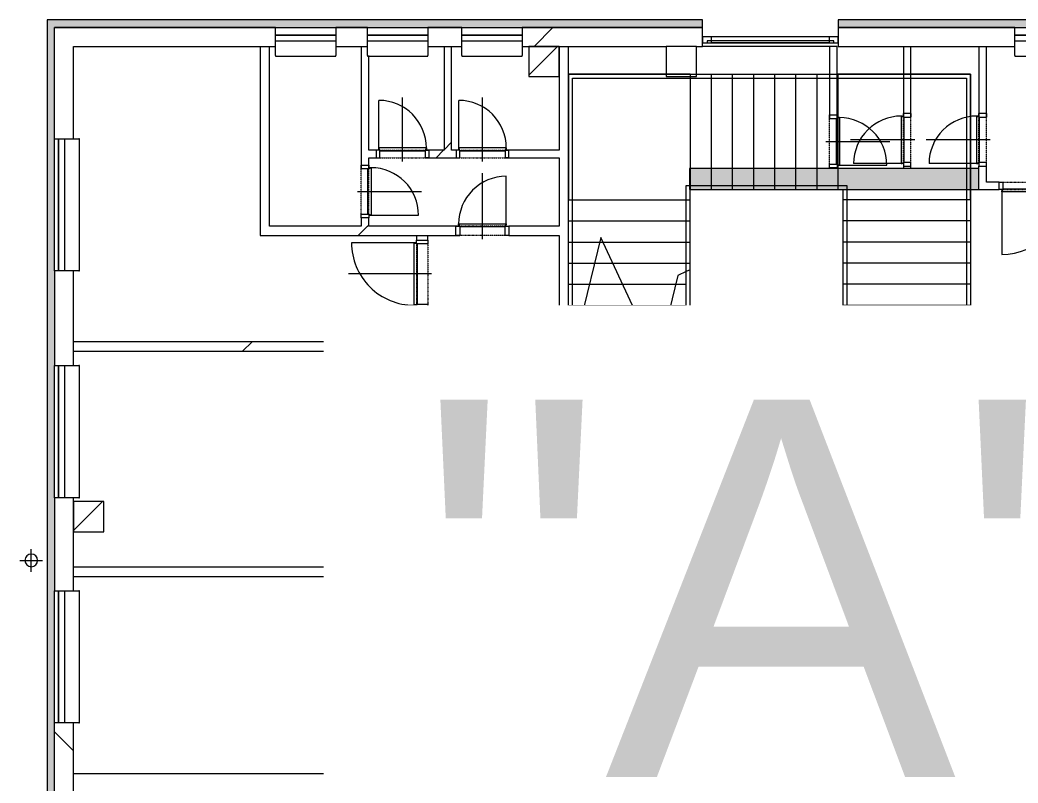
# Model space of a CAD drawing. Header units: millimetres. Extents: x -17526 to 472153, y -45352 to 20466.
# Drawn here: x 10052 to 23287, y -1205 to 8910 of the extents above; entities that cross this region are included whole.
import ezdxf

# ---------------------------------------------------------------- set-up
doc = ezdxf.new("R2010")
doc.units = ezdxf.units.MM
doc.linetypes.add('Čerchovaná se dvěma tečkami', pattern=[2.59, 1, -0.53, 0, -0.53, 0, -0.53])
for name, color, linetype, lineweight in [('A-DOOR', 31, 'Continuous', 9), ('A-DOOR-FRAM', 31, 'Continuous', 9), ('A-FLOR', 192, 'Continuous', 9), ('A-FLOR-HRAL', 11, 'Continuous', 9), ('A-GENM', 13, 'Continuous', 9), ('A-GLAZ', 151, 'Continuous', 9), ('A-GLAZ-CURT', 52, 'Continuous', 9), ('A-GLAZ-CWMG', 51, 'Continuous', 9), ('A-WALL', 113, 'Continuous', 9), ('A-WALL-PATT', 111, 'Continuous', 9), ('G-ANNO-TEXT', 231, 'Continuous', 9), ('P-PIPE', 3, 'Continuous', 9), ('P-PIPE-CNTR', 3, 'Continuous', 9), ('S-COLS', 52, 'Continuous', 9), ('S-STRS', 31, 'Continuous', 9), ('S-STRS-MBND', 31, 'Continuous', 9)]:
    doc.layers.add(name, color=color, linetype=linetype, lineweight=lineweight)
doc.styles.add('Arial', font='arial.ttf', dxfattribs={"height": 5000})
pattern_1 = [(45, (0, 0), (-4242.6, 4242.6), [])]
pattern_2 = [(45, (0, 0), (-7184, 7184), []), (45, (2874, 0), (-7184, 7184), []), (45, (8621, 0), (-4310.5, 10058), [4064, -2032, 67, -1965])]
pattern_3 = [(45, (0, 0), (-7184.2, 7184.2), []), (45, (2874, -3e-12), (-7184.2, 7184.2), []), (45, (8621, -8e-12), (-4310.5, 10058), [4064, -2032, 67, -1965])]
pattern_4 = [(45, (0, 0), (-7184, 7184), []), (45, (2874, -3e-12), (-7184, 7184), []), (45, (8621, -7e-12), (-4310.5, 10058), [4064, -2032, 67, -1965])]

# ---------------------------------------------------------------- blocks, each defined once
blk = doc.blocks.new('OKNO_2k_ - OKNO_2k_1750 x 1750-1963716-Mapka _ závislý 3')
at = {"layer": 'A-GLAZ'}
for p, q in [((-875, 126), (875, 126)), ((-875, 75), (-875, 126)), ((875, 75), (-875, 75)), ((-875, 75), (875, 75)), ((-875, -5), (-875, 75)), ((875, 126), (875, 75)), ((875, 75), (875, -5)), ((875, -5), (-875, -5))]:
    blk.add_line(p, q, dxfattribs=at)
blk = doc.blocks.new('OKNO_1k - OKNO_1k_800x900-2034290-Mapka _ závislý 3')
at = {"layer": 'A-GLAZ'}
for p, q in [((-400, 126), (400, 126)), ((-400, 25), (-400, 126)), ((400, 25), (-400, 25)), ((-400, 25), (400, 25)), ((-400, -55), (-400, 25)), ((400, 126), (400, 25)), ((400, 25), (400, -55)), ((400, -55), (-400, -55))]:
    blk.add_line(p, q, dxfattribs=at)
blk = doc.blocks.new('parapet s nosem_vnitní - parapet s nosem_vnitní-1280353-Mapka _ závislý 3')
at = {"layer": 'A-GENM'}
for p, q in [((-400, -190), (-400, 0)), ((400, 0), (400, -190)), ((-400, -190), (-400, -200)), ((-400, -200), (400, -200)), ((-400, -200), (400, -200)), ((400, -200), (400, -190))]:
    blk.add_line(p, q, dxfattribs=at)
blk = doc.blocks.new('OKNO_1k - OKNO_1k_800x900-2034288-Mapka _ závislý 3')
at = {"layer": 'A-GLAZ'}
for p, q in [((-400, 126), (400, 126)), ((-400, 25), (-400, 126)), ((400, 25), (-400, 25)), ((-400, 25), (400, 25)), ((-400, -55), (-400, 25)), ((400, 126), (400, 25)), ((400, 25), (400, -55)), ((400, -55), (-400, -55))]:
    blk.add_line(p, q, dxfattribs=at)
blk = doc.blocks.new('OKNO_1k - OKNO_1k_800x900-2034289-Mapka _ závislý 3')
at = {"layer": 'A-GLAZ'}
for p, q in [((-400, 126), (400, 126)), ((-400, 25), (-400, 126)), ((400, 25), (-400, 25)), ((-400, 25), (400, 25)), ((-400, -55), (-400, 25)), ((400, 126), (400, 25)), ((400, 25), (400, -55)), ((400, -55), (-400, -55))]:
    blk.add_line(p, q, dxfattribs=at)
blk = doc.blocks.new('Betonový čtvercový sloup - 400 x 400-1924024-Mapka _ závislý 3')
at = {"layer": 'S-COLS'}
h = blk.add_hatch(dxfattribs=at)
h.set_pattern_fill('FP_70', color=256, style=0, pattern_type=2)
h.set_pattern_definition([(45, (-22985, -2326), (-7184, 7184), []), (45, (-20112, -2326), (-7184, 7184), []), (45, (-14364, -2326), (-4310.5, 10058), [4064, -2032, 67, -1965])])
h.paths.add_polyline_path([(-200, -200), (200, -200), (200, 200), (-200, 200)])
for p, q in [((200, 200), (-200, 200)), ((-200, 200), (-200, -200)), ((200, -200), (200, 200)), ((-200, -200), (200, -200))]:
    blk.add_line(p, q, dxfattribs=at)
blk = doc.blocks.new('Betonový čtvercový sloup - 400 x 400-V66-Mapka _ závislý 3')
at = {"layer": 'S-COLS'}
h = blk.add_hatch(dxfattribs=at)
h.set_pattern_fill('FP_71', color=256, style=0, pattern_type=2)
h.set_pattern_definition([(45, (-16971, -2366), (-7184, 7184), []), (45, (-14098, -2366), (-7184, 7184), []), (45, (-8350, -2366), (-4311, 10058), [4064, -2032, 67, -1965])])
h.paths.add_polyline_path([(-200, -200), (200, -200), (200, 200), (-200, 200)])
for p, q in [((200, 200), (-200, 200)), ((-200, 200), (-200, -200)), ((200, -200), (200, 200)), ((-200, -200), (200, -200))]:
    blk.add_line(p, q, dxfattribs=at)
blk = doc.blocks.new('DPS_panel_plný - DPS_panel_plný-1380643-Mapka _ závislý 3')
at = {"layer": 'A-GLAZ-CURT'}
for p, q in [((840, 28), (-840, 28)), ((-840, 28), (-840, 0)), ((-840, 0), (840, 0)), ((840, 0), (840, 28))]:
    blk.add_line(p, q, dxfattribs=at)
blk = doc.blocks.new('Rectangular Mullion - Rectangular Mullion-Loc wall 49 Bottom 120mm 02-1380641-Mapka _ závislý 3')
at = {"layer": 'A-GLAZ-CWMG'}
for p, q in [((20783, 8685), (19223, 8685)), ((20783, 8605), (19223, 8605))]:
    blk.add_line(p, q, dxfattribs=at)
blk = doc.blocks.new('Rectangular Mullion - Rectangular Mullion-Loc wall 49 Bottom 120mm 02-1380644-Mapka _ závislý 3')
at = {"layer": 'A-GLAZ-CWMG'}
for p, q in [((-120, -79), (-120, 1)), ((-120, 1), (0, 1)), ((0, 1), (0, -79)), ((0, -79), (-120, -79))]:
    blk.add_line(p, q, dxfattribs=at)
blk = doc.blocks.new('Rectangular Mullion - Rectangular Mullion-Loc wall 49 Bottom 120mm 02-1380654-Mapka _ závislý 3')
at = {"layer": 'A-GLAZ-CWMG'}
for p, q in [((0, 1), (-120, 1)), ((-120, 1), (-120, -79)), ((0, -79), (0, 1)), ((-120, -79), (0, -79))]:
    blk.add_line(p, q, dxfattribs=at)
blk = doc.blocks.new('parapet s nosem_vnitní - parapet s nosem_vnitní-1501804-Mapka _ závislý 3')
at = {"layer": 'A-GENM'}
for p, q in [((-875, -190), (-875, 0)), ((875, 0), (875, -190)), ((-875, -190), (-875, -200)), ((-875, -200), (875, -200)), ((-875, -200), (875, -200)), ((875, -200), (875, -190))]:
    blk.add_line(p, q, dxfattribs=at)
blk = doc.blocks.new('DVERE_1k_oblozka - DD03_01_600x1970_koupelna-1549500-Mapka _ závislý 3')
at = {"layer": 'A-DOOR'}
for p, q in [((-315, 47), (-315, 707)), ((0, -103), (0, 747)), ((-300, 47), (-350, 47)), ((-350, 47), (-350, -53)), ((315, 77), (-315, 77)), ((-315, 77), (-315, 62)), ((-315, 62), (-300, 62)), ((-300, -53), (-300, 47)), ((-300, 37), (300, 37)), ((205, 77), (-205, 77)), ((300, 62), (315, 62)), ((350, 47), (300, 47)), ((300, 47), (300, -53)), ((315, 62), (315, 77)), ((315, 77), (315, 47)), ((350, -53), (350, 47)), ((-350, -53), (-300, -53)), ((300, -53), (350, -53))]:
    blk.add_line(p, q, dxfattribs=at)
at = {"layer": 'A-DOOR', "linetype": 'Čerchovaná se dvěma tečkami'}
for p, q in [((-300, 47), (300, 47)), ((-300, -53), (300, -53))]:
    blk.add_line(p, q, dxfattribs=at)
at = {"layer": 'A-DOOR'}
blk.add_arc((-315, 77), 630, 360, 90, dxfattribs=at)
at = {"layer": 'A-DOOR-FRAM'}
for p, q in [((-300, 47), (-350, 47)), ((-300, -53), (-300, 47)), ((300, 47), (300, -53)), ((300, 47), (350, 47)), ((-350, -53), (-300, -53)), ((350, -53), (300, -53))]:
    blk.add_line(p, q, dxfattribs=at)
blk = doc.blocks.new('DVERE_1k_oblozka - DD03_01_600x1970_koupelna-1549499-Mapka _ závislý 3')
at = {"layer": 'A-DOOR'}
for p, q in [((-350, 53), (-300, 53)), ((-350, -47), (-350, 53)), ((-300, 53), (-300, -47)), ((0, 103), (0, -747)), ((300, 53), (350, 53)), ((300, -47), (300, 53)), ((350, 53), (350, -47)), ((-300, -47), (-350, -47)), ((-315, -47), (-315, -707)), ((-315, -62), (-300, -62)), ((-315, -77), (-315, -62)), ((315, -77), (-315, -77)), ((-300, -37), (300, -37)), ((205, -77), (-205, -77)), ((350, -47), (300, -47)), ((300, -62), (315, -62)), ((315, -77), (315, -47)), ((315, -62), (315, -77))]:
    blk.add_line(p, q, dxfattribs=at)
at = {"layer": 'A-DOOR', "linetype": 'Čerchovaná se dvěma tečkami'}
for p, q in [((-300, 53), (300, 53)), ((-300, -47), (300, -47))]:
    blk.add_line(p, q, dxfattribs=at)
at = {"layer": 'A-DOOR'}
blk.add_arc((-315, -77), 630, 270, 0, dxfattribs=at)
at = {"layer": 'A-DOOR-FRAM'}
for p, q in [((-350, 53), (-300, 53)), ((-300, 53), (-300, -47)), ((300, -47), (300, 53)), ((350, 53), (300, 53)), ((-300, -47), (-350, -47)), ((300, -47), (350, -47))]:
    blk.add_line(p, q, dxfattribs=at)
blk = doc.blocks.new('DVERE_1k_oblozka - DD03_01_800x1970_koupelna-1549492-Mapka _ závislý 3')
at = {"layer": 'A-DOOR'}
for p, q in [((-450, 53), (-400, 53)), ((-450, -47), (-450, 53)), ((-400, 53), (-400, -47)), ((0, 103), (0, -947)), ((400, 53), (450, 53)), ((400, -47), (400, 53)), ((450, 53), (450, -47)), ((-400, -47), (-450, -47)), ((-415, -47), (-415, -907)), ((-415, -62), (-400, -62)), ((-415, -77), (-415, -62)), ((415, -77), (-415, -77)), ((-400, -37), (400, -37)), ((305, -77), (-305, -77)), ((450, -47), (400, -47)), ((400, -62), (415, -62)), ((415, -77), (415, -47)), ((415, -62), (415, -77))]:
    blk.add_line(p, q, dxfattribs=at)
at = {"layer": 'A-DOOR', "linetype": 'Čerchovaná se dvěma tečkami'}
for p, q in [((-400, 53), (400, 53)), ((-400, -47), (400, -47))]:
    blk.add_line(p, q, dxfattribs=at)
at = {"layer": 'A-DOOR'}
blk.add_arc((-415, -77), 830, 270, 0, dxfattribs=at)
at = {"layer": 'A-DOOR-FRAM'}
for p, q in [((-450, 53), (-400, 53)), ((-400, 53), (-400, -47)), ((400, -47), (400, 53)), ((450, 53), (400, 53)), ((-400, -47), (-450, -47)), ((400, -47), (450, -47))]:
    blk.add_line(p, q, dxfattribs=at)
blk = doc.blocks.new('DVERE_1k_oblozka - DD03_01_800x1970_koupelna-1549494-Mapka _ závislý 3')
at = {"layer": 'A-DOOR'}
for p, q in [((-450, 78), (-400, 78)), ((-450, -72), (-450, 78)), ((-400, 78), (-400, -72)), ((0, 128), (0, -972)), ((400, 78), (450, 78)), ((400, -72), (400, 78)), ((450, 78), (450, -72)), ((-400, -72), (-450, -72)), ((-415, -72), (-415, -932)), ((-415, -87), (-400, -87)), ((-415, -102), (-415, -87)), ((415, -102), (-415, -102)), ((-400, -62), (400, -62)), ((305, -102), (-305, -102)), ((450, -72), (400, -72)), ((400, -87), (415, -87)), ((415, -102), (415, -72)), ((415, -87), (415, -102))]:
    blk.add_line(p, q, dxfattribs=at)
at = {"layer": 'A-DOOR', "linetype": 'Čerchovaná se dvěma tečkami'}
for p, q in [((-400, 78), (400, 78)), ((-400, -72), (400, -72))]:
    blk.add_line(p, q, dxfattribs=at)
at = {"layer": 'A-DOOR'}
blk.add_arc((-415, -102), 830, 270, 0, dxfattribs=at)
at = {"layer": 'A-DOOR-FRAM'}
for p, q in [((-450, 78), (-400, 78)), ((-400, 78), (-400, -72)), ((400, -72), (400, 78)), ((450, 78), (400, 78)), ((-400, -72), (-450, -72)), ((400, -72), (450, -72))]:
    blk.add_line(p, q, dxfattribs=at)
blk = doc.blocks.new('DVERE_1k_oblozka - DD03_01_600x1970_koupelna-1940558-Mapka _ závislý 3')
at = {"layer": 'A-DOOR'}
for p, q in [((-350, 65), (-300, 65)), ((-350, -60), (-350, 65)), ((-300, 65), (-300, -60)), ((0, 115), (0, -760)), ((300, 65), (350, 65)), ((300, -60), (300, 65)), ((350, 65), (350, -60)), ((-300, -60), (-350, -60)), ((-315, -60), (-315, -720)), ((-315, -75), (-300, -75)), ((-315, -90), (-315, -75)), ((315, -90), (-315, -90)), ((-300, -50), (300, -50)), ((205, -90), (-205, -90)), ((350, -60), (300, -60)), ((300, -75), (315, -75)), ((315, -90), (315, -60)), ((315, -75), (315, -90))]:
    blk.add_line(p, q, dxfattribs=at)
at = {"layer": 'A-DOOR', "linetype": 'Čerchovaná se dvěma tečkami'}
for p, q in [((-300, 65), (300, 65)), ((-300, -60), (300, -60))]:
    blk.add_line(p, q, dxfattribs=at)
at = {"layer": 'A-DOOR'}
blk.add_arc((-315, -90), 630, 270, 0, dxfattribs=at)
at = {"layer": 'A-DOOR-FRAM'}
for p, q in [((-350, 65), (-300, 65)), ((-300, 65), (-300, -60)), ((300, -60), (300, 65)), ((350, 65), (300, 65)), ((-300, -60), (-350, -60)), ((300, -60), (350, -60))]:
    blk.add_line(p, q, dxfattribs=at)
blk = doc.blocks.new('DVERE_1k_oblozka - DD03_01_800x1970_koupelna-1941344-Mapka _ závislý 3')
at = {"layer": 'A-DOOR'}
for p, q in [((0, 178), (0, -1022)), ((-450, 128), (-400, 128)), ((-450, -122), (-450, 128)), ((-400, 128), (-400, -122)), ((400, 128), (450, 128)), ((400, -122), (400, 128)), ((450, 128), (450, -122)), ((-400, -122), (-450, -122)), ((-415, -122), (-415, -982)), ((-400, -112), (400, -112)), ((450, -122), (400, -122)), ((415, -152), (415, -122)), ((-415, -137), (-400, -137)), ((-415, -152), (-415, -137)), ((415, -152), (-415, -152)), ((305, -152), (-305, -152)), ((400, -137), (415, -137)), ((415, -137), (415, -152))]:
    blk.add_line(p, q, dxfattribs=at)
at = {"layer": 'A-DOOR', "linetype": 'Čerchovaná se dvěma tečkami'}
for p, q in [((-400, 128), (400, 128)), ((-400, -122), (400, -122))]:
    blk.add_line(p, q, dxfattribs=at)
at = {"layer": 'A-DOOR'}
blk.add_arc((-415, -152), 830, 270, 0, dxfattribs=at)
at = {"layer": 'A-DOOR-FRAM'}
for p, q in [((-450, 128), (-400, 128)), ((-400, 128), (-400, -122)), ((400, -122), (400, 128)), ((450, 128), (400, 128)), ((-400, -122), (-450, -122)), ((400, -122), (450, -122))]:
    blk.add_line(p, q, dxfattribs=at)
blk = doc.blocks.new('Typ horního madla - Horní madlo_Vnitřní_-2021614-Mapka _ závislý 3')
at = {"layer": 'A-FLOR-HRAL'}
for p, q in [((18888, 6715), (19013, 6715)), ((18888, 6590), (18888, 6715)), ((18938, 6665), (19013, 6665)), ((18938, 6590), (18938, 6665)), ((19013, 6715), (20898, 6715)), ((19013, 6665), (20898, 6665)), ((20898, 6715), (21015, 6715)), ((20898, 6665), (20965, 6665)), ((20965, 6665), (20965, 6526)), ((21015, 6715), (21015, 6526)), ((18888, 6526), (18888, 6590)), ((18888, 5574), (18888, 6526)), ((18938, 6526), (18938, 6590)), ((18938, 5597), (18938, 6526)), ((20965, 6526), (20965, 4846)), ((21015, 6526), (21015, 4846)), ((18938, 5597), (18888, 5574)), ((18888, 4846), (18888, 5574)), ((18938, 4846), (18938, 5597)), ((18888, 4846), (18938, 4846)), ((21015, 4846), (20965, 4846))]:
    blk.add_line(p, q, dxfattribs=at)
blk = doc.blocks.new('Typ horního madla - Horní madlo_Vnitřní_-2021630-Mapka _ závislý 3')
at = {"layer": 'A-FLOR-HRAL'}
for p, q in [((17327, 8190), (18658, 8190)), ((17327, 6526), (17327, 8190)), ((17377, 8140), (18658, 8140)), ((17377, 6526), (17377, 8140)), ((18658, 8190), (20898, 8190)), ((18658, 8140), (20898, 8140)), ((20898, 8190), (22655, 8190)), ((20898, 8140), (22605, 8140)), ((22605, 8140), (22605, 6806)), ((22655, 8190), (22655, 6806)), ((22605, 6806), (22605, 4846)), ((22655, 6806), (22655, 4846)), ((17327, 4846), (17327, 6526)), ((17377, 4869), (17377, 6526)), ((17377, 4869), (17327, 4846)), ((17327, 4846), (17377, 4846)), ((17327, 4846), (17327, 4846)), ((17377, 4846), (17377, 4869)), ((22655, 4846), (22605, 4846))]:
    blk.add_line(p, q, dxfattribs=at)
blk = doc.blocks.new('DVERE_1k_oblozka - DD03_01_800x1970_koupelna-2042788-Mapka _ závislý 3')
at = {"layer": 'A-DOOR'}
for p, q in [((-415, 22), (-415, 882)), ((0, -78), (0, 922)), ((-400, 22), (-450, 22)), ((-450, 22), (-450, -28)), ((415, 52), (-415, 52)), ((-415, 52), (-415, 37)), ((-415, 37), (-400, 37)), ((-400, -28), (-400, 22)), ((-400, 12), (400, 12)), ((305, 52), (-305, 52)), ((400, 37), (415, 37)), ((450, 22), (400, 22)), ((400, 22), (400, -28)), ((415, 37), (415, 52)), ((415, 52), (415, 22)), ((450, -28), (450, 22)), ((-450, -28), (-400, -28)), ((400, -28), (450, -28))]:
    blk.add_line(p, q, dxfattribs=at)
at = {"layer": 'A-DOOR', "linetype": 'Čerchovaná se dvěma tečkami'}
for p, q in [((-400, 22), (400, 22)), ((-400, -28), (400, -28))]:
    blk.add_line(p, q, dxfattribs=at)
at = {"layer": 'A-DOOR'}
blk.add_arc((-415, 52), 830, 360, 90, dxfattribs=at)
at = {"layer": 'A-DOOR-FRAM'}
for p, q in [((-400, 22), (-450, 22)), ((-400, -28), (-400, 22)), ((400, 22), (400, -28)), ((400, 22), (450, 22)), ((-450, -28), (-400, -28)), ((450, -28), (400, -28))]:
    blk.add_line(p, q, dxfattribs=at)
blk = doc.blocks.new('Betonový čtvercový sloup - 400 x 400-V106-Mapka _ závislý 3')
at = {"layer": 'S-COLS'}
h = blk.add_hatch(dxfattribs=at)
h.set_pattern_fill('FP_86', color=256, style=0, pattern_type=2)
h.set_pattern_definition([(45, (-18821, -8360), (-7184, 7184), []), (45, (-15948, -8360), (-7184, 7184), []), (45, (-10200, -8360), (-4310.5, 10058), [4064, -2032, 67, -1965])])
h.paths.add_polyline_path([(-200, -200), (200, -200), (200, 200), (-200, 200)])
for p, q in [((200, 200), (-200, 200)), ((-200, 200), (-200, -200)), ((200, -200), (200, 200)), ((-200, -200), (200, -200))]:
    blk.add_line(p, q, dxfattribs=at)

msp = doc.modelspace()

# ---------------------------------------------------------------- hatches: boundary and pattern name
at = {"layer": 'A-WALL-PATT'}
h = msp.add_hatch(color=256, dxfattribs=at)
h.paths.add_polyline_path([(26432, 8810), (26432, 8910), (20903, 8910), (20903, 8810), (26332, 8810)])
h.paths.add_polyline_path([(10412, 8810), (19103, 8810), (19103, 8910), (10412, 8910)])
for points in [[(10412, -4050), (10512, -4050), (10512, 8810), (10412, 8810), (10412, -3886)], [(21867, 6661), (22767, 6661), (22767, 6941), (18931, 6941), (18931, 6661), (21767, 6661)]]:
    msp.add_hatch(color=256, dxfattribs=at).paths.add_polyline_path(points)
h = msp.add_hatch(dxfattribs=at)
h.set_pattern_fill('FP_22', color=256, angle=-315, style=0, pattern_type=2)
h.set_pattern_definition([(225, (17119, 8810), (5747.4, -5747.4), []), (180, (7961, 6118), (-5747.4, -5747.4), [1016, -10478.7]), (225, (6945, 6118), (5747.4, -5747.4), [1016, -7112]), (270, (6226.7, 5400), (5747.4, -5747.4), [1016, -10478.7]), (315, (6227, 4384), (5747.4, 5747.4), [1016, -7112]), (180, (7961, 3665.3), (-5747.4, -5747.4), [1016, -10478.7]), (225, (8679.5, 4384), (5747.4, -5747.4), [1016, -7112]), (270, (8679.5, 5400), (5747.4, -5747.4), [1016, -10478.7]), (315, (7961, 6118), (5747.4, 5747.4), [1016, -7112]), (225, (5298, 2736.5), (5747.4, -5747.4), [2032, -6096])])
h.paths.add_polyline_path([(26082, 8560), (26332, 8560), (26332, 8810), (24043, 8810), (24043, 8560), (24466, 8560)])
h.paths.add_polyline_path([(18621, 8560), (19103, 8560), (19103, 8810), (16712, 8810), (16712, 8560), (17326, 8560)])
h.paths.add_polyline_path([(23243, 8560), (23243, 8810), (20903, 8810), (20903, 8560), (22867, 8560)])
h.paths.add_polyline_path([(13235, 8560), (13442, 8560), (13442, 8810), (10512, 8810), (10512, 8560), (11213, 8560)])
h.paths.add_polyline_path([(14577, 8560), (14662, 8561), (14662, 8810), (14242, 8810), (14242, 8560)])
h.paths.add_polyline_path([(15462, 8560), (15912, 8578), (15912, 8810), (15462, 8810), (15462, 8605)])
h = msp.add_hatch(dxfattribs=at)
h.set_pattern_fill('FP_21', color=256, angle=45, style=0, pattern_type=2)
h.set_pattern_definition([(315, (10512, -536.6), (5747.4, 5747.4), []), (270, (13204, -9694.5), (5747.4, -5747.4), [1016, -10478.7]), (315, (13204, -10710.5), (5747.4, 5747.4), [1016, -7112]), (0, (13922.5, -11429), (5747.4, 5747.4), [1016, -10478.7]), (45, (14938.5, -11429), (-5747.4, 5747.4), [1016, -7112]), (270, (15657, -9694.5), (5747.4, -5747.4), [1016, -10478.7]), (315, (14938.5, -8976), (5747.4, 5747.4), [1016, -7112]), (0, (13922.5, -8976), (5747.4, 5747.4), [1016, -10478.7]), (45, (13204, -9694.5), (-5747.4, 5747.4), [1016, -7112]), (315, (16586, -12358), (5747.4, 5747.4), [2032, -6096])])
h.paths.add_polyline_path([(10512, -3886), (10678, -3886), (10678, -3474), (10762, -3474), (10762, -408), (10512, -408), (10512, -3474)])
h.paths.add_polyline_path([(10642, 1342), (10762, 1342), (10760, 2578), (10512, 2578), (10512, 1342), (10562, 1342)])
h.paths.add_polyline_path([(10512, 4328), (10762, 4328), (10762, 5583), (10512, 5583), (10512, 4519)])
h.paths.add_polyline_path([(10512, 7333), (10762, 7333), (10762, 8560), (10512, 8560)])
h = msp.add_hatch(dxfattribs=at)
h.set_pattern_fill('FP_4', color=256, style=0, pattern_type=2)
h.set_pattern_definition(pattern_1)
h.paths.add_polyline_path([(14577, 6177), (14677, 6177), (14677, 6287), (14577, 6287)])
h.paths.add_polyline_path([(14577, 6987), (14677, 6987), (14662, 8560), (14577, 8560), (14577, 7996)])
h = msp.add_hatch(dxfattribs=at)
h.set_pattern_fill('FP_4', color=256, style=0, pattern_type=2)
h.set_pattern_definition(pattern_1)
h.paths.add_polyline_path([(15776, 7184), (15776, 8560), (15676, 8560), (15676, 7184)])
h = msp.add_hatch(dxfattribs=at)
h.set_pattern_fill('FP_4', color=256, style=0, pattern_type=2)
h.set_pattern_definition(pattern_1)
h.paths.add_polyline_path([(15836, 7084), (15836, 7184), (15476, 7184), (15476, 7084)])
h.paths.add_polyline_path([(14677, 7084), (14776, 7084), (14776, 7184), (14677, 7184)])
h.paths.add_polyline_path([(16536, 7084), (17201, 7084), (17201, 7184), (16536, 7184)])
h = msp.add_hatch(dxfattribs=at)
h.set_pattern_fill('FP_4', color=256, style=0, pattern_type=2)
h.set_pattern_definition(pattern_1)
h.paths.add_polyline_path([(15834, 6052), (15834, 6177), (13235, 6177), (13235, 6052), (15459, 6052)])
h.paths.add_polyline_path([(16534, 6052), (17201, 6052), (17201, 6177), (16534, 6177)])
h = msp.add_hatch(dxfattribs=at)
h.set_pattern_fill('FP_83', color=256, angle=45, style=0, pattern_type=2)
h.set_pattern_definition([(135, (15458.6, 4856), (-5747, -5747), []), (90, (12766.4, 14014), (-5747.4, 5747.4), [1016, -10478.7]), (135, (12766.4, 15030), (-5747.4, -5747.4), [1016, -7112]), (180, (12048, 15748.4), (-5747.4, -5747.4), [1016, -10478.7]), (225, (11032, 15748), (5747.4, -5747.4), [1016, -7112]), (90, (10313.6, 14014), (-5747.4, 5747.4), [1016, -10478.7]), (135, (11032, 13295.5), (-5747.4, -5747.4), [1016, -7112]), (180, (12048, 13295.5), (-5747.4, -5747.4), [1016, -10478.7]), (225, (12766.4, 14014), (5747.4, -5747.4), [1016, -7112]), (135, (9385, 16677), (-5747.4, -5747.4), [2032, -6096])])
h.paths.add_polyline_path([(15209, -1083), (15459, -1083), (15459, 2), (15209, 2)])
h.paths.add_polyline_path([(15209, 902), (15459, 902), (15459, 3077), (15209, 3077), (15209, 1183)])
h.paths.add_polyline_path([(15321, 3977), (15459, 3977), (15459, 5048), (15209, 5048), (15209, 3977)])
h = msp.add_hatch(dxfattribs=at)
h.set_pattern_fill('FP_4', color=256, style=0, pattern_type=2)
h.set_pattern_definition(pattern_1)
h.paths.add_polyline_path([(10762, 4519), (15209, 4519), (15209, 4644), (10762, 4644)])
h = msp.add_hatch(dxfattribs=at)
h.set_pattern_fill('FP_9', color=256, angle=45, style=0, pattern_type=2)
h.set_pattern_definition(pattern_4)
h.paths.add_polyline_path([(16679, -1151), (16729, -1151), (16729, 2919), (16679, 2919), (16679, 1183)])
h = msp.add_hatch(dxfattribs=at)
h.set_pattern_fill('FP_10', color=256, angle=45, style=0, pattern_type=2)
h.set_pattern_definition(pattern_3)
h.paths.add_polyline_path([(28613, 2869), (29223, 2869), (29223, 2919), (28613, 2919)])
h.paths.add_polyline_path([(18751, 2869), (19363, 2869), (19363, 2919), (16729, 2919), (16729, 2869)])
h.paths.add_polyline_path([(25525, 2869), (25525, 2919), (24465, 2919), (24465, 2869), (25030, 2869)])
h.paths.add_polyline_path([(27613, 2869), (27613, 2919), (26525, 2919), (26525, 2869), (27110, 2869)])
h.paths.add_polyline_path([(22293, 2869), (23465, 2869), (23465, 2919), (22293, 2919)])
h.paths.add_polyline_path([(20263, 2869), (21393, 2869), (21393, 2919), (20263, 2919)])
h = msp.add_hatch(dxfattribs=at)
h.set_pattern_fill('FP_9', color=256, angle=45, style=0, pattern_type=2)
h.set_pattern_definition(pattern_4)
h.paths.add_polyline_path([(18801, -1143), (18801, 2869), (18751, 2869), (18751, -1143)])
h = msp.add_hatch(dxfattribs=at)
h.set_pattern_fill('FP_9', color=256, angle=45, style=0, pattern_type=2)
h.set_pattern_definition(pattern_4)
h.paths.add_polyline_path([(20883, -1143), (20883, 2869), (20833, 2869), (20833, -1143)])
h = msp.add_hatch(dxfattribs=at)
h.set_pattern_fill('FP_9', color=256, angle=45, style=0, pattern_type=2)
h.set_pattern_definition(pattern_4)
h.paths.add_polyline_path([(22961, -1143), (22961, 2126), (22911, 2126), (22911, -1143)])
h.paths.add_polyline_path([(22961, 2526), (22961, 2869), (22911, 2869), (22911, 2526)])
h = msp.add_hatch(dxfattribs=at)
h.set_pattern_fill('FP_10', color=256, angle=45, style=0, pattern_type=2)
h.set_pattern_definition(pattern_3)
h.paths.add_polyline_path([(16729, -1201), (16729, -1151), (16579, -1151), (16579, -1201), (16679, -1201)])
h.paths.add_polyline_path([(15459, -1201), (15679, -1201), (15679, -1151), (15459, -1151)])
at = {"layer": 'S-COLS'}
h = msp.add_hatch(dxfattribs=at)
h.set_pattern_fill('FP_61', color=256, style=0, pattern_type=2)
h.set_pattern_definition(pattern_2)
h.paths.add_polyline_path([(16801, 8160), (17201, 8160), (17201, 8560), (16801, 8560)])
h = msp.add_hatch(dxfattribs=at)
h.set_pattern_fill('FP_61', color=256, style=0, pattern_type=2)
h.set_pattern_definition(pattern_2)
h.paths.add_polyline_path([(11162, 2126), (11162, 2526), (10762, 2526), (10762, 2126)])

# ---------------------------------------------------------------- linework, layer by layer
at = {"layer": 'A-FLOR'}
msp.add_line((20788, 8560), (19103, 8560), dxfattribs=at)
at = {"layer": 'A-WALL'}
for p, q in [((19103, 8910), (10412, 8910)), ((10412, 8910), (10412, -4050)), ((19103, 8560), (19103, 8910)), ((26432, 8910), (20903, 8910)), ((20903, 8910), (20903, 8560)), ((10512, 8810), (13442, 8810)), ((13442, 8810), (10512, 8810)), ((10512, 7333), (10512, 8810)), ((14242, 8810), (14662, 8810)), ((14662, 8810), (14242, 8810)), ((15462, 8810), (15912, 8810)), ((15912, 8810), (15462, 8810)), ((16712, 8810), (19103, 8810)), ((19103, 8810), (16712, 8810)), ((20903, 8810), (23243, 8810)), ((23243, 8810), (20903, 8810)), ((10762, 7333), (10762, 8560)), ((10762, 8560), (13442, 8560)), ((13235, 8560), (13235, 6052)), ((13360, 6177), (13360, 8560)), ((14242, 8560), (14662, 8560)), ((14577, 8560), (14577, 6987)), ((15462, 8560), (15912, 8560)), ((15676, 8560), (15676, 7184)), ((15776, 7184), (15776, 8560)), ((16712, 8560), (18621, 8560)), ((17201, 8560), (17201, 7184)), ((17326, 4725), (17326, 8560)), ((19021, 8560), (19103, 8560)), ((20888, 8560), (20788, 8560)), ((20788, 8560), (20788, 7651)), ((20888, 7651), (20888, 8560)), ((20903, 8560), (23243, 8560)), ((21767, 8560), (21767, 7671)), ((21867, 7671), (21867, 8560)), ((22767, 8560), (22767, 7671)), ((22867, 7671), (22867, 8560)), ((14677, 7184), (14677, 8440)), ((14776, 7184), (14677, 7184)), ((15676, 7184), (15476, 7184)), ((15836, 7184), (15776, 7184)), ((17201, 7184), (16536, 7184)), ((14677, 7084), (14776, 7084)), ((14677, 6987), (14677, 7084)), ((15476, 7084), (15836, 7084)), ((16536, 7084), (17201, 7084)), ((17201, 7084), (17201, 6177)), ((22767, 6941), (18931, 6941)), ((18931, 6941), (18931, 6661)), ((20788, 6951), (20788, 6941)), ((20888, 6941), (20888, 6951)), ((21767, 6971), (21767, 6941)), ((21867, 6941), (21867, 6971)), ((22767, 6661), (22767, 6971)), ((22867, 6761), (22867, 6971)), ((23037, 6761), (22867, 6761)), ((18931, 6661), (22767, 6661)), ((22767, 6661), (23037, 6661)), ((14577, 6287), (14577, 6177)), ((14677, 6177), (14677, 6287)), ((14577, 6177), (13360, 6177)), ((15834, 6177), (14677, 6177)), ((17201, 6177), (16534, 6177)), ((13235, 6052), (15834, 6052)), ((15309, 6052), (15309, 5993)), ((15459, 5993), (15459, 6052)), ((16534, 6052), (17201, 6052)), ((17201, 6052), (17201, 4725)), ((10512, 5583), (10512, 4328)), ((10762, 4328), (10762, 5583)), ((15209, 5048), (15209, 3977)), ((15209, 5048), (15459, 5048)), ((15309, 5093), (15309, 5048)), ((15459, 3977), (15459, 5093)), ((15209, 4644), (10762, 4644)), ((17201, 4725), (17326, 4725)), ((10762, 4519), (15209, 4519)), ((15209, 3077), (15209, 902)), ((15459, 902), (15459, 3077)), ((16679, 2919), (16679, -1151)), ((19363, 2919), (16679, 2919)), ((21393, 2919), (20263, 2919)), ((23465, 2919), (22293, 2919)), ((16729, -1201), (16729, 2869)), ((16729, 2869), (18751, 2869)), ((18751, 2869), (18751, -1143)), ((18801, 2869), (19363, 2869)), ((18801, -1143), (18801, 2869)), ((20263, 2869), (20833, 2869)), ((20833, 2869), (20833, -1143)), ((20883, 2869), (21393, 2869)), ((20883, -1143), (20883, 2869)), ((22293, 2869), (22911, 2869)), ((22911, 2869), (22911, 2526)), ((22961, 2869), (23465, 2869)), ((22961, 2526), (22961, 2869)), ((10512, 2578), (10512, 1342)), ((10762, 1342), (10762, 2578)), ((22911, 2126), (22911, -1143)), ((22961, -1143), (22961, 2126)), ((15209, 1657), (10762, 1657)), ((10762, 1532), (15209, 1532)), ((15209, 2), (15209, -1083)), ((15459, -1208), (15459, 2)), ((10512, -4230), (10512, -408)), ((10762, -3474), (10762, -408)), ((15459, -1083), (10762, -1083)), ((15679, -1151), (15459, -1151)), ((16679, -1151), (16579, -1151)), ((18751, -1143), (18801, -1143)), ((20833, -1143), (20883, -1143)), ((22911, -1143), (22961, -1143)), ((15459, -1201), (15679, -1201)), ((16579, -1201), (16729, -1201))]:
    msp.add_line(p, q, dxfattribs=at)
at = {"layer": 'P-PIPE'}
for start, end in [(0, 180), (180, 360)]:
    msp.add_arc((10202, 1747), 84.1, start, end, dxfattribs=at)
at = {"layer": 'P-PIPE-CNTR'}
for p, q in [((10202, 1597), (10202, 1897)), ((10052, 1747), (10352, 1747))]:
    msp.add_line(p, q, dxfattribs=at)
at = {"layer": 'S-COLS'}
for p, q in [((17201, 8560), (16801, 8560)), ((16801, 8560), (16801, 8160)), ((17201, 8160), (17201, 8560)), ((16801, 8160), (17201, 8160)), ((11162, 2526), (10762, 2526)), ((10762, 2526), (10762, 2126)), ((11162, 2126), (11162, 2526)), ((10762, 2126), (11162, 2126))]:
    msp.add_line(p, q, dxfattribs=at)
at = {"layer": 'S-STRS'}
for p, q in [((17741, 5966), (17785, 5966)), ((17741, 5966), (17785, 5966)), ((17673, 5686), (17916, 5686)), ((17673, 5686), (17916, 5686)), ((18938, 5406), (18938, 5597)), ((17605, 5406), (18046, 5406)), ((17605, 5406), (18046, 5406)), ((18749, 5406), (18888, 5406)), ((18749, 5406), (18888, 5406)), ((18938, 5126), (18938, 5406)), ((17537, 5126), (18177, 5126)), ((17537, 5126), (18177, 5126)), ((18681, 5126), (18888, 5126)), ((18681, 5126), (18888, 5126)), ((18938, 4846), (18938, 5126)), ((17326, 4846), (18308, 4846)), ((17326, 4846), (18308, 4846)), ((18613, 4846), (18888, 4846)), ((18613, 4846), (18888, 4846))]:
    msp.add_line(p, q, dxfattribs=at)
at = {"layer": 'S-STRS-MBND'}
for p, q in [((17326, 8190), (17326, 6526)), ((18938, 8190), (17326, 8190)), ((18938, 8190), (18938, 6664)), ((18938, 8190), (20898, 8190)), ((18938, 8190), (18938, 6664)), ((19218, 8190), (19218, 6664)), ((19218, 8190), (19218, 6664)), ((19498, 8190), (19498, 6664)), ((19498, 8190), (19498, 6664)), ((19778, 8190), (19778, 6664)), ((19778, 8190), (19778, 6664)), ((20058, 8190), (20058, 6664)), ((20058, 8190), (20058, 6664)), ((20338, 8190), (20338, 6664)), ((20338, 8190), (20338, 6664)), ((20618, 8190), (20618, 6664)), ((20618, 8190), (20618, 6664)), ((22655, 8190), (20898, 8190)), ((20898, 8190), (20898, 6664)), ((20898, 8190), (20898, 6664)), ((22655, 6526), (22655, 8190)), ((18938, 6526), (18938, 6664)), ((18938, 6664), (20898, 6664)), ((20898, 6664), (20964, 6664)), ((20964, 6664), (20964, 6526)), ((17326, 6526), (18938, 6526)), ((17326, 4887), (17326, 6526)), ((17326, 6526), (18938, 6526)), ((18938, 5597), (18938, 6526)), ((22655, 6526), (20964, 6526)), ((20964, 6526), (20964, 4846)), ((22655, 6526), (20964, 6526)), ((22655, 6526), (22655, 4846)), ((17326, 6246), (18938, 6246)), ((17326, 6246), (18938, 6246)), ((22655, 6246), (20964, 6246)), ((22655, 6246), (20964, 6246)), ((17326, 5966), (17741, 5966)), ((17326, 5966), (17741, 5966)), ((17756, 6028), (17487, 4921)), ((18508, 4415), (17756, 6028)), ((17785, 5966), (18938, 5966)), ((17785, 5966), (18938, 5966)), ((22655, 5966), (20964, 5966)), ((22655, 5966), (20964, 5966)), ((17326, 5686), (17673, 5686)), ((17326, 5686), (17673, 5686)), ((17916, 5686), (18938, 5686)), ((17916, 5686), (18938, 5686)), ((18888, 5574), (18777, 5522)), ((22655, 5686), (20964, 5686)), ((22655, 5686), (20964, 5686)), ((18777, 5522), (18508, 4415)), ((17326, 5406), (17605, 5406)), ((17326, 5406), (17605, 5406)), ((18046, 5406), (18749, 5406)), ((18046, 5406), (18749, 5406)), ((22655, 5406), (20964, 5406)), ((22655, 5406), (20964, 5406)), ((17326, 5126), (17537, 5126)), ((17326, 5126), (17537, 5126)), ((18177, 5126), (18681, 5126)), ((18177, 5126), (18681, 5126)), ((22655, 5126), (20964, 5126)), ((22655, 5126), (20964, 5126)), ((17487, 4921), (17326, 4846)), ((18308, 4846), (18613, 4846)), ((18308, 4846), (18613, 4846)), ((22655, 4846), (20964, 4846))]:
    msp.add_line(p, q, dxfattribs=at)

# ---------------------------------------------------------------- block references
at = {"layer": 'A-DOOR'}
for name, p in [('DVERE_1k_oblozka - DD03_01_600x1970_koupelna-1549500-Mapka _ závislý 3', (15126, 7137)), ('DVERE_1k_oblozka - DD03_01_600x1970_koupelna-1549500-Mapka _ závislý 3', (16186, 7137)), ('DVERE_1k_oblozka - DD03_01_800x1970_koupelna-1549492-Mapka _ závislý 3', (23487, 6709)), ('DVERE_1k_oblozka - DD03_01_800x1970_koupelna-2042788-Mapka _ závislý 3', (19813, 2897)), ('DVERE_1k_oblozka - DD03_01_800x1970_koupelna-2042788-Mapka _ závislý 3', (21843, 2897)), ('DVERE_1k_oblozka - DD03_01_800x1970_koupelna-2042788-Mapka _ závislý 3', (16129, -1173))]:
    msp.add_blockref(name, p, dxfattribs=at)
for name, p, rotation in [('DVERE_1k_oblozka - DD03_01_600x1970_koupelna-1549499-Mapka _ závislý 3', (20841, 7301), 89.9999999999999), ('DVERE_1k_oblozka - DD03_01_600x1970_koupelna-1549500-Mapka _ závislý 3', (21814, 7321), 89.9999999999999), ('DVERE_1k_oblozka - DD03_01_600x1970_koupelna-1549500-Mapka _ závislý 3', (22814, 7321), 89.9999999999999), ('DVERE_1k_oblozka - DD03_01_600x1970_koupelna-1549499-Mapka _ závislý 3', (14630, 6637), 89.9999999999999), ('DVERE_1k_oblozka - DD03_01_600x1970_koupelna-1940558-Mapka _ závislý 3', (16184, 6118), 180), ('DVERE_1k_oblozka - DD03_01_800x1970_koupelna-1549494-Mapka _ závislý 3', (15381, 5543), 269.9999999999999), ('DVERE_1k_oblozka - DD03_01_800x1970_koupelna-1941344-Mapka _ závislý 3', (15331, 3527), 269.9999999999999), ('DVERE_1k_oblozka - DD03_01_800x1970_koupelna-1941344-Mapka _ závislý 3', (15331, 452), 269.9999999999999)]:
    msp.add_blockref(name, p, dxfattribs=dict(at, rotation=rotation))
at = {"layer": 'A-FLOR-HRAL'}
for name in ['Typ horního madla - Horní madlo_Vnitřní_-2021630-Mapka _ závislý 3', 'Typ horního madla - Horní madlo_Vnitřní_-2021614-Mapka _ závislý 3']:
    msp.add_blockref(name, (0, 0), dxfattribs=at)
at = {"layer": 'A-GENM'}
for p in [(13842, 8630), (15062, 8630), (16312, 8630), (23643, 8630)]:
    msp.add_blockref('parapet s nosem_vnitní - parapet s nosem_vnitní-1280353-Mapka _ závislý 3', p, dxfattribs=at)
at = {"layer": 'A-GENM', "rotation": 89.99999999999991}
for p in [(10642, 6458), (10642, 3453), (10642, 467)]:
    msp.add_blockref('parapet s nosem_vnitní - parapet s nosem_vnitní-1501804-Mapka _ závislý 3', p, dxfattribs=at)
at = {"layer": 'A-GLAZ'}
for name, p in [('OKNO_1k - OKNO_1k_800x900-2034288-Mapka _ závislý 3', (13842, 8685)), ('OKNO_1k - OKNO_1k_800x900-2034289-Mapka _ závislý 3', (15062, 8685)), ('OKNO_1k - OKNO_1k_800x900-2034288-Mapka _ závislý 3', (16312, 8685)), ('OKNO_1k - OKNO_1k_800x900-2034290-Mapka _ závislý 3', (23643, 8685))]:
    msp.add_blockref(name, p, dxfattribs=at)
at = {"layer": 'A-GLAZ', "rotation": 89.99999999999991}
for p in [(10637, 6458), (10637, 3453), (10637, 467)]:
    msp.add_blockref('OKNO_2k_ - OKNO_2k_1750 x 1750-1963716-Mapka _ závislý 3', p, dxfattribs=at)
at = {"layer": 'A-GLAZ-CURT'}
msp.add_blockref('DPS_panel_plný - DPS_panel_plný-1380643-Mapka _ závislý 3', (20003, 8606), dxfattribs=at)
at = {"layer": 'A-GLAZ-CWMG', "rotation": 180}
msp.add_blockref('Rectangular Mullion - Rectangular Mullion-Loc wall 49 Bottom 120mm 02-1380654-Mapka _ závislý 3', (19103, 8606), dxfattribs=at)
at = {"layer": 'A-GLAZ-CWMG'}
msp.add_blockref('Rectangular Mullion - Rectangular Mullion-Loc wall 49 Bottom 120mm 02-1380641-Mapka _ závislý 3', (0, 0), dxfattribs=at)
at = {"layer": 'A-GLAZ-CWMG', "extrusion": (0, 0, -1), "rotation": 180}
msp.add_blockref('Rectangular Mullion - Rectangular Mullion-Loc wall 49 Bottom 120mm 02-1380644-Mapka _ závislý 3', (-20903, 8606), dxfattribs=at)
at = {"layer": 'S-COLS'}
for name, p in [('Betonový čtvercový sloup - 400 x 400-V106-Mapka _ závislý 3', (18821, 8360)), ('Betonový čtvercový sloup - 400 x 400-V66-Mapka _ závislý 3', (16971, 2366)), ('Betonový čtvercový sloup - 400 x 400-1924024-Mapka _ závislý 3', (22985, 2326))]:
    msp.add_blockref(name, p, dxfattribs=at)

# ---------------------------------------------------------------- next in the draw order: texts
at = {"layer": 'G-ANNO-TEXT', "color": 7, "insert": (15330, 3876), "char_height": 5000, "width": 11704.64, "attachment_point": 1, "style": 'Arial', "bg_fill": 3, "box_fill_scale": 1.25, "bg_fill_color": 256, "bg_fill_true_color": 13158600, "bg_fill_transparency": 0}
msp.add_mtext('"A"', dxfattribs=at)

doc.saveas('drawing.dxf')
